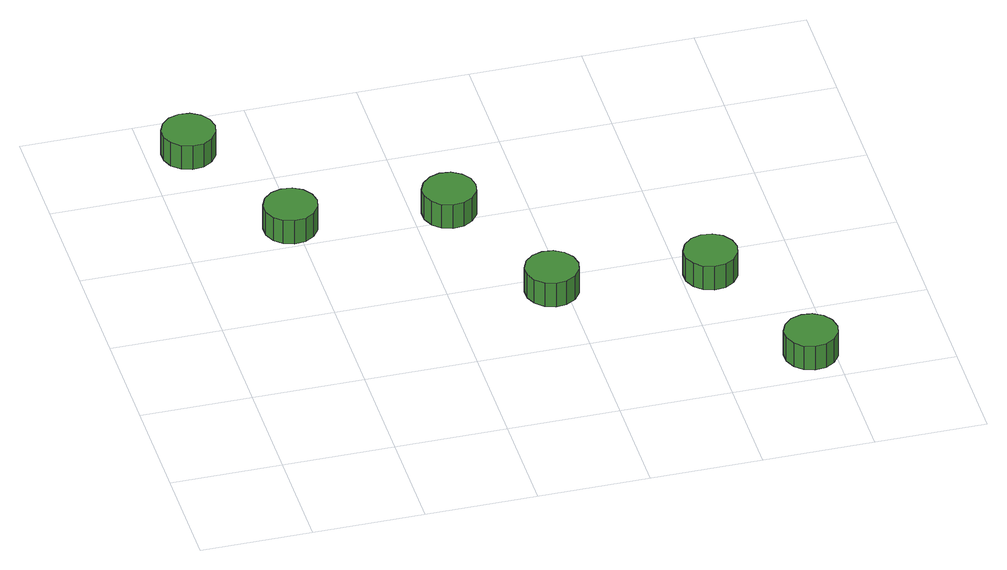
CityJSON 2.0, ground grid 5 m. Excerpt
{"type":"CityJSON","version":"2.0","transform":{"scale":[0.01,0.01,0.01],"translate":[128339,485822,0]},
"CityObjects":{
"tree1":{"type":"SolitaryVegetationObject","attributes":{"function":"something"},"geometry":[{"type":"MultiSurface","lod":"1","boundaries":[[[0,1,2,3,4,5,6,7,8,9,10,11,12,13,14]],[[15,16,17,18,19,20,21,22,23,24,25,26,27,28,29]],[[0,29,28,1]],[[1,28,27,2]],[[2,27,26,3]],[[3,26,25,4]],[[4,25,24,5]],[[5,24,23,6]],[[6,23,22,7]],[[7,22,21,8]],[[8,21,20,9]],[[9,20,19,10]],[[10,19,18,11]],[[11,18,17,12]],[[12,17,16,13]],[[13,16,15,14]],[[14,15,29,0]]]}]},
"tree2":{"type":"SolitaryVegetationObject","attributes":{"function":"something"},"geometry":[{"type":"MultiSurface","lod":"1","boundaries":[[[30,31,32,33,34,35,36,37,38,39,40,41,42,43,44]],[[45,46,47,48,49,50,51,52,53,54,55,56,57,58,59]],[[30,59,58,31]],[[31,58,57,32]],[[32,57,56,33]],[[33,56,55,34]],[[34,55,54,35]],[[35,54,53,36]],[[36,53,52,37]],[[37,52,51,38]],[[38,51,50,39]],[[39,50,49,40]],[[40,49,48,41]],[[41,48,47,42]],[[42,47,46,43]],[[43,46,45,44]],[[44,45,59,30]]]}]},
"tree3":{"type":"SolitaryVegetationObject","attributes":{"function":"something"},"geometry":[{"type":"MultiSurface","lod":"1","boundaries":[[[60,61,62,63,64,65,66,67,68,69,70,71,72,73,74]],[[75,76,77,78,79,80,81,82,83,84,85,86,87,88,89]],[[60,89,88,61]],[[61,88,87,62]],[[62,87,86,63]],[[63,86,85,64]],[[64,85,84,65]],[[65,84,83,66]],[[66,83,82,67]],[[67,82,81,68]],[[68,81,80,69]],[[69,80,79,70]],[[70,79,78,71]],[[71,78,77,72]],[[72,77,76,73]],[[73,76,75,74]],[[74,75,89,60]]]}]},
"tree4":{"type":"SolitaryVegetationObject","attributes":{"function":"something"},"geometry":[{"type":"MultiSurface","lod":"1","boundaries":[[[90,91,92,93,94,95,96,97,98,99,100,101,102,103,104]],[[105,106,107,108,109,110,111,112,113,114,115,116,117,118,119]],[[90,119,118,91]],[[91,118,117,92]],[[92,117,116,93]],[[93,116,115,94]],[[94,115,114,95]],[[95,114,113,96]],[[96,113,112,97]],[[97,112,111,98]],[[98,111,110,99]],[[99,110,109,100]],[[100,109,108,101]],[[101,108,107,102]],[[102,107,106,103]],[[103,106,105,104]],[[104,105,119,90]]]}]},
"tree5":{"type":"SolitaryVegetationObject","attributes":{"function":"something"},"geometry":[{"type":"MultiSurface","lod":"1","boundaries":[[[120,121,122,123,124,125,126,127,128,129,130,131,132,133,134]],[[135,136,137,138,139,140,141,142,143,144,145,146,147,148,149]],[[120,149,148,121]],[[121,148,147,122]],[[122,147,146,123]],[[123,146,145,124]],[[124,145,144,125]],[[125,144,143,126]],[[126,143,142,127]],[[127,142,141,128]],[[128,141,140,129]],[[129,140,139,130]],[[130,139,138,131]],[[131,138,137,132]],[[132,137,136,133]],[[133,136,135,134]],[[134,135,149,120]]]}]},
"tree6":{"type":"SolitaryVegetationObject","attributes":{"function":"something"},"geometry":[{"type":"MultiSurface","lod":"1","boundaries":[[[150,151,152,153,154,155,156,157,158,159,160,161,162,163,164]],[[165,166,167,168,169,170,171,172,173,174,175,176,177,178,179]],[[150,179,178,151]],[[151,178,177,152]],[[152,177,176,153]],[[153,176,175,154]],[[154,175,174,155]],[[155,174,173,156]],[[156,173,172,157]],[[157,172,171,158]],[[158,171,170,159]],[[159,170,169,160]],[[160,169,168,161]],[[161,168,167,162]],[[162,167,166,163]],[[163,166,165,164]],[[164,165,179,150]]]}]}
},
"vertices":[
[301,2242,204],[290,2290,204],[261,2330,204],[218,2355,204],[169,2360,204],[122,2345,204],[85,2312,204],[65,2266,204],[65,2217,204],[85,2172,204],[122,2138,204],[169,2123,204],[218,2128,204],[261,2153,204],[290,2193,204],[290,2193,79],[261,2153,79],[218,2128,79],[169,2123,79],[122,2138,79],[85,2172,79],[65,2217,79],[65,2266,79],[85,2312,79],[122,2345,79],[169,2360,79],[218,2355,79],[261,2330,79],[290,2290,79],[301,2242,79],
[590,1628,191],[580,1676,191],[551,1717,191],[508,1741,191],[459,1746,191],[412,1731,191],[375,1698,191],[355,1653,191],[355,1603,191],[375,1558,191],[412,1525,191],[459,1510,191],[508,1515,191],[551,1540,191],[580,1580,191],[580,1580,66],[551,1540,66],[508,1515,66],[459,1510,66],[412,1525,66],[375,1558,66],[355,1603,66],[355,1653,66],[375,1698,66],[412,1731,66],[459,1746,66],[508,1741,66],[551,1717,66],[580,1676,66],[590,1628,66],
[1271,1535,210],[1261,1584,210],[1231,1624,210],[1189,1649,210],[1139,1654,210],[1092,1638,210],[1056,1605,210],[1035,1560,210],[1035,1511,210],[1056,1465,210],[1092,1432,210],[1139,1417,210],[1189,1422,210],[1231,1447,210],[1261,1487,210],[1261,1487,85],[1231,1447,85],[1189,1422,85],[1139,1417,85],[1092,1432,85],[1056,1465,85],[1035,1511,85],[1035,1560,85],[1056,1605,85],[1092,1638,85],[1139,1654,85],[1189,1649,85],[1231,1624,85],[1261,1584,85],[1271,1535,85],
[1560,911,185],[1550,959,185],[1521,999,185],[1478,1024,185],[1429,1029,185],[1382,1014,185],[1345,981,185],[1325,935,185],[1325,886,185],[1345,841,185],[1382,808,185],[1429,792,185],[1478,797,185],[1521,822,185],[1550,862,185],[1550,862,60],[1521,822,60],[1478,797,60],[1429,792,60],[1382,808,60],[1345,841,60],[1325,886,60],[1325,935,60],[1345,981,60],[1382,1014,60],[1429,1029,60],[1478,1024,60],[1521,999,60],[1550,959,60],[1560,911,60],
[2241,818,210],[2231,866,210],[2202,907,210],[2159,931,210],[2110,936,210],[2063,921,210],[2026,888,210],[2006,843,210],[2006,793,210],[2026,748,210],[2063,715,210],[2110,700,210],[2159,705,210],[2202,730,210],[2231,770,210],[2231,770,85],[2202,730,85],[2159,705,85],[2110,700,85],[2063,715,85],[2026,748,85],[2006,793,85],[2006,843,85],[2026,888,85],[2063,921,85],[2110,936,85],[2159,931,85],[2202,907,85],[2231,866,85],[2241,818,85],
[2517,182,187],[2507,231,187],[2478,271,187],[2435,296,187],[2386,301,187],[2338,285,187],[2302,252,187],[2282,207,187],[2282,158,187],[2302,112,187],[2338,79,187],[2386,64,187],[2435,69,187],[2478,94,187],[2507,134,187],[2507,134,62],[2478,94,62],[2435,69,62],[2386,64,62],[2338,79,62],[2302,112,62],[2282,158,62],[2282,207,62],[2302,252,62],[2338,285,62],[2386,301,62],[2435,296,62],[2478,271,62],[2507,231,62],[2517,182,62]
]}
